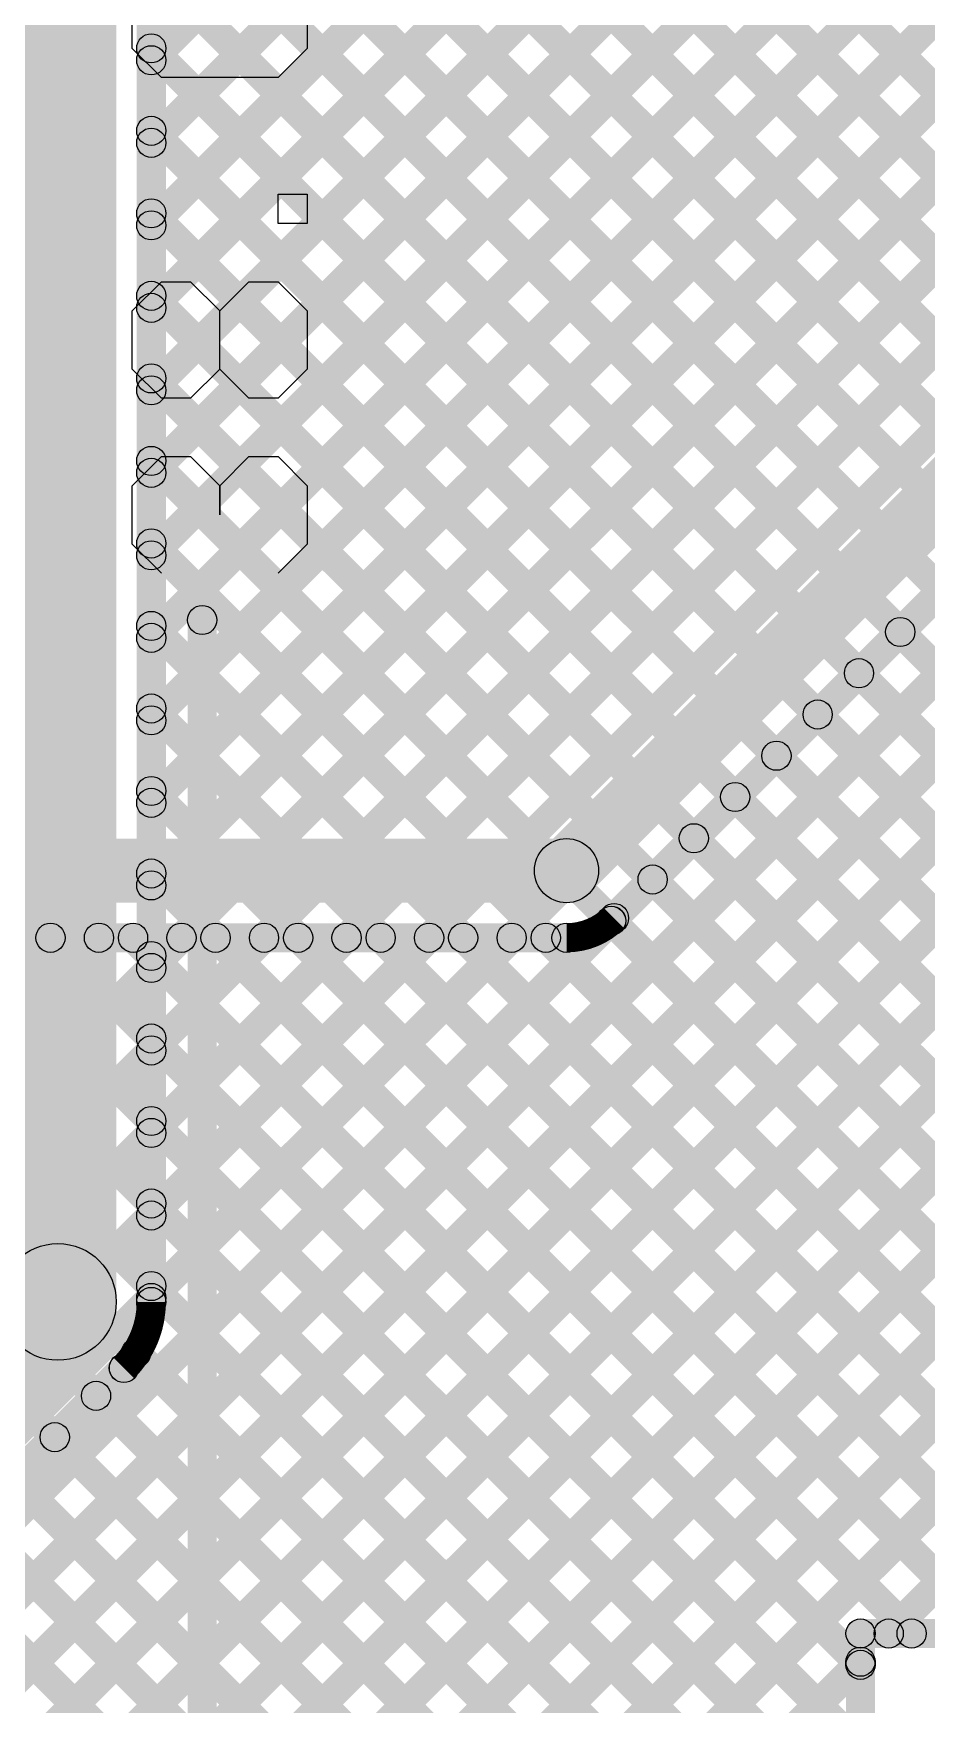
# Model space of a CAD drawing. Header units: millimetres. Extents: x -0.22 to 4.11, y -0.25 to 2.01.
# Drawn here: x 0.835 to 1.141, y 0.186 to 0.759 of the extents above; entities that cross this region are included whole.
import ezdxf

# ---------------------------------------------------------------- set-up
doc = ezdxf.new("R2010")
doc.units = ezdxf.units.MM
doc.header["$MEASUREMENT"] = 0
for name, color, linetype in [('BottomLayer', 5, 'Continuous'), ('Mechanical1', 6, 'Continuous'), ('TopLayer', 1, 'Continuous')]:
    doc.layers.add(name, color=color, linetype=linetype)

msp = doc.modelspace()

# ---------------------------------------------------------------- hatches: boundary and pattern name
at = {"layer": 'BottomLayer'}
for points in [[(1.0256, 0.46377), (1.01005, 0.47933), (1.54544, 1.01472), (1.561, 0.99917)], [(1.03762, 0.45175), (1.03055, 0.45882), (1.56595, 0.99422), (1.57302, 0.98715)], [(1.03762, 0.45175), (1.03055, 0.45882), (1.56595, 0.99422), (1.57302, 0.98715)], [(0.62455, 0.01046), (0.61748, 0.01753), (1.452, 0.85204), (1.45907, 0.84497)], [(0.62455, 0.01046), (0.61748, 0.01753), (1.452, 0.85204), (1.45907, 0.84497)], [(0.65284, 0.01046), (0.64577, 0.01753), (1.452, 0.82376), (1.45907, 0.81669)], [(0.65284, 0.01046), (0.64577, 0.01753), (1.452, 0.82376), (1.45907, 0.81669)], [(0.68112, 0.01046), (0.67405, 0.01753), (1.452, 0.79547), (1.45907, 0.7884)], [(0.68112, 0.01046), (0.67405, 0.01753), (1.452, 0.79547), (1.45907, 0.7884)], [(0.70941, 0.01046), (0.70234, 0.01753), (1.452, 0.76719), (1.45907, 0.76012)], [(0.70941, 0.01046), (0.70234, 0.01753), (1.452, 0.76719), (1.45907, 0.76012)], [(0.73769, 0.01046), (0.73062, 0.01753), (1.452, 0.73891), (1.45907, 0.73183)], [(0.73769, 0.01046), (0.73062, 0.01753), (1.452, 0.73891), (1.45907, 0.73183)], [(0.76598, 0.01046), (0.7589, 0.01753), (1.452, 0.71062), (1.45907, 0.70355)], [(0.76598, 0.01046), (0.7589, 0.01753), (1.452, 0.71062), (1.45907, 0.70355)], [(0.79426, 0.01046), (0.78719, 0.01753), (1.452, 0.68234), (1.45907, 0.67527)], [(0.79426, 0.01046), (0.78719, 0.01753), (1.452, 0.68234), (1.45907, 0.67527)], [(0.82254, 0.01046), (0.81547, 0.01753), (1.452, 0.65405), (1.45907, 0.64698)], [(0.82254, 0.01046), (0.81547, 0.01753), (1.452, 0.65405), (1.45907, 0.64698)], [(0.85083, 0.01046), (0.84376, 0.01753), (1.452, 0.62577), (1.45907, 0.6187)], [(0.85083, 0.01046), (0.84376, 0.01753), (1.452, 0.62577), (1.45907, 0.6187)], [(0.87911, 0.01046), (0.87204, 0.01753), (1.452, 0.59748), (1.45907, 0.59041)], [(0.87911, 0.01046), (0.87204, 0.01753), (1.452, 0.59748), (1.45907, 0.59041)], [(0.9074, 0.01046), (0.90033, 0.01753), (1.452, 0.5692), (1.45907, 0.56213)], [(0.9074, 0.01046), (0.90033, 0.01753), (1.452, 0.5692), (1.45907, 0.56213)], [(1.12863, 0.54983), (1.1357, 0.5569), (1.47901, 0.21359), (1.47193, 0.20652)], [(1.12863, 0.54983), (1.1357, 0.5569), (1.47901, 0.21359), (1.47193, 0.20652)], [(1.11448, 0.53569), (1.12156, 0.54276), (1.45072, 0.21359), (1.44365, 0.20652)], [(1.11448, 0.53569), (1.12156, 0.54276), (1.45072, 0.21359), (1.44365, 0.20652)], [(1.13174, 0.20652), (1.12467, 0.21359), (1.452, 0.54092), (1.45907, 0.53384)], [(1.13174, 0.20652), (1.12467, 0.21359), (1.452, 0.54092), (1.45907, 0.53384)], [(1.10034, 0.52154), (1.10741, 0.52862), (1.42244, 0.21359), (1.41537, 0.20652)], [(1.10034, 0.52154), (1.10741, 0.52862), (1.42244, 0.21359), (1.41537, 0.20652)], [(1.0862, 0.5074), (1.09327, 0.51447), (1.39415, 0.21359), (1.38708, 0.20652)], [(1.0862, 0.5074), (1.09327, 0.51447), (1.39415, 0.21359), (1.38708, 0.20652)], [(1.07206, 0.49326), (1.07913, 0.50033), (1.36587, 0.21359), (1.3588, 0.20652)], [(1.07206, 0.49326), (1.07913, 0.50033), (1.36587, 0.21359), (1.3588, 0.20652)], [(0.68022, 0.46055), (0.68022, 0.48255), (1.01782, 0.48255), (1.01782, 0.46055)], [(1.05792, 0.47912), (1.06499, 0.48619), (1.33758, 0.21359), (1.33051, 0.20652)], [(1.05792, 0.47912), (1.06499, 0.48619), (1.33758, 0.21359), (1.33051, 0.20652)], [(1.04377, 0.46498), (1.05084, 0.47205), (1.3093, 0.21359), (1.30223, 0.20652)], [(1.04377, 0.46498), (1.05084, 0.47205), (1.3093, 0.21359), (1.30223, 0.20652)], [(0.59627, 0.01046), (0.5892, 0.01753), (1.02956, 0.45789), (1.03663, 0.45081)], [(0.59627, 0.01046), (0.5892, 0.01753), (1.02956, 0.45789), (1.03663, 0.45081)], [(0.68638, 0.44355), (0.68638, 0.45355), (1.01782, 0.45355), (1.01782, 0.44355)], [(0.68638, 0.44355), (0.68638, 0.45355), (1.01782, 0.45355), (1.01782, 0.44355)], [(1.02961, 0.45086), (1.03668, 0.45793), (1.28102, 0.21359), (1.27394, 0.20652)], [(1.02961, 0.45086), (1.03668, 0.45793), (1.28102, 0.21359), (1.27394, 0.20652)], [(0.42656, 0.01046), (0.41949, 0.01753), (0.85405, 0.45209), (0.86112, 0.44502)], [(0.42656, 0.01046), (0.41949, 0.01753), (0.85405, 0.45209), (0.86112, 0.44502)], [(0.45485, 0.01046), (0.44778, 0.01753), (0.88234, 0.45209), (0.88941, 0.44502)], [(0.45485, 0.01046), (0.44778, 0.01753), (0.88234, 0.45209), (0.88941, 0.44502)], [(0.48313, 0.01046), (0.47606, 0.01753), (0.91062, 0.45209), (0.91769, 0.44502)], [(0.48313, 0.01046), (0.47606, 0.01753), (0.91062, 0.45209), (0.91769, 0.44502)], [(0.51142, 0.01046), (0.50435, 0.01753), (0.9389, 0.45209), (0.94598, 0.44502)], [(0.51142, 0.01046), (0.50435, 0.01753), (0.9389, 0.45209), (0.94598, 0.44502)], [(0.5397, 0.01046), (0.53263, 0.01753), (0.96719, 0.45209), (0.97426, 0.44502)], [(0.5397, 0.01046), (0.53263, 0.01753), (0.96719, 0.45209), (0.97426, 0.44502)], [(0.56799, 0.01046), (0.56091, 0.01753), (0.99547, 0.45209), (1.00254, 0.44502)], [(0.56799, 0.01046), (0.56091, 0.01753), (0.99547, 0.45209), (1.00254, 0.44502)], [(0.6134, 0.4428), (0.62047, 0.44987), (1.05281, 0.01753), (1.04574, 0.01046)], [(0.6134, 0.4428), (0.62047, 0.44987), (1.05281, 0.01753), (1.04574, 0.01046)], [(0.63978, 0.44471), (0.64685, 0.45178), (1.0811, 0.01753), (1.07403, 0.01046)], [(0.63978, 0.44471), (0.64685, 0.45178), (1.0811, 0.01753), (1.07403, 0.01046)], [(0.66806, 0.44471), (0.67513, 0.45178), (1.10938, 0.01753), (1.10231, 0.01046)], [(0.66806, 0.44471), (0.67513, 0.45178), (1.10938, 0.01753), (1.10231, 0.01046)], [(0.69604, 0.44502), (0.70311, 0.45209), (1.12207, 0.03313), (1.115, 0.02606)], [(0.69604, 0.44502), (0.70311, 0.45209), (1.12207, 0.03313), (1.115, 0.02606)], [(0.72432, 0.44502), (0.73139, 0.45209), (1.12207, 0.06141), (1.115, 0.05434)], [(0.72432, 0.44502), (0.73139, 0.45209), (1.12207, 0.06141), (1.115, 0.05434)], [(0.7526, 0.44502), (0.75968, 0.45209), (1.12207, 0.0897), (1.115, 0.08262)], [(0.7526, 0.44502), (0.75968, 0.45209), (1.12207, 0.0897), (1.115, 0.08262)], [(0.78089, 0.44502), (0.78796, 0.45209), (1.12207, 0.11798), (1.115, 0.11091)], [(0.78089, 0.44502), (0.78796, 0.45209), (1.12207, 0.11798), (1.115, 0.11091)], [(0.80917, 0.44502), (0.81624, 0.45209), (1.12207, 0.14626), (1.115, 0.13919)], [(0.80917, 0.44502), (0.81624, 0.45209), (1.12207, 0.14626), (1.115, 0.13919)], [(0.83746, 0.44502), (0.84453, 0.45209), (1.12207, 0.17455), (1.115, 0.16748)], [(0.83746, 0.44502), (0.84453, 0.45209), (1.12207, 0.17455), (1.115, 0.16748)], [(0.86574, 0.44502), (0.87281, 0.45209), (1.12207, 0.20283), (1.115, 0.19576)], [(0.86574, 0.44502), (0.87281, 0.45209), (1.12207, 0.20283), (1.115, 0.19576)], [(0.89403, 0.44502), (0.9011, 0.45209), (1.13959, 0.21359), (1.13252, 0.20652)], [(0.89403, 0.44502), (0.9011, 0.45209), (1.13959, 0.21359), (1.13252, 0.20652)], [(0.92231, 0.44502), (0.92938, 0.45209), (1.16788, 0.21359), (1.16081, 0.20652)], [(0.92231, 0.44502), (0.92938, 0.45209), (1.16788, 0.21359), (1.16081, 0.20652)], [(0.95059, 0.44502), (0.95767, 0.45209), (1.19616, 0.21359), (1.18909, 0.20652)], [(0.95059, 0.44502), (0.95767, 0.45209), (1.19616, 0.21359), (1.18909, 0.20652)], [(0.97888, 0.44502), (0.98595, 0.45209), (1.22445, 0.21359), (1.21738, 0.20652)], [(0.97888, 0.44502), (0.98595, 0.45209), (1.22445, 0.21359), (1.21738, 0.20652)], [(1.00716, 0.44502), (1.01423, 0.45209), (1.25273, 0.21359), (1.24566, 0.20652)], [(1.00716, 0.44502), (1.01423, 0.45209), (1.25273, 0.21359), (1.24566, 0.20652)], [(0.6134, 0.41451), (0.62047, 0.42158), (1.02453, 0.01753), (1.01746, 0.01046)], [(0.6134, 0.41451), (0.62047, 0.42158), (1.02453, 0.01753), (1.01746, 0.01046)], [(1.11853, 0.20506), (1.11853, 0.21506), (2.69453, 0.21506), (2.69453, 0.20506)], [(1.11853, 0.20506), (1.11853, 0.21506), (2.69453, 0.21506), (2.69453, 0.20506)], [(1.12353, 0.01399), (1.11353, 0.01399), (1.11353, 0.21006), (1.12353, 0.21006)], [(1.12353, 0.01399), (1.11353, 0.01399), (1.11353, 0.21006), (1.12353, 0.21006)], [(0.93568, 0.01046), (0.92861, 0.01753), (1.115, 0.20392), (1.12207, 0.19684)], [(0.93568, 0.01046), (0.92861, 0.01753), (1.115, 0.20392), (1.12207, 0.19684)]]:
    msp.add_hatch(color=5, dxfattribs=at).paths.add_polyline_path(points)
h = msp.add_hatch(color=5, dxfattribs=at)
edge = h.paths.add_edge_path()
edge.add_arc((1.13216, 0.55336), 0.005, 0, 360)
h = msp.add_hatch(color=5, dxfattribs=at)
edge = h.paths.add_edge_path()
edge.add_arc((1.13216, 0.55336), 0.005, 0, 360)
h = msp.add_hatch(color=5, dxfattribs=at)
edge = h.paths.add_edge_path()
edge.add_arc((1.11802, 0.53922), 0.005, 0, 360)
h = msp.add_hatch(color=5, dxfattribs=at)
edge = h.paths.add_edge_path()
edge.add_arc((1.11802, 0.53922), 0.005, 0, 360)
h = msp.add_hatch(color=5, dxfattribs=at)
edge = h.paths.add_edge_path()
edge.add_arc((1.10388, 0.52508), 0.005, 0, 360)
h = msp.add_hatch(color=5, dxfattribs=at)
edge = h.paths.add_edge_path()
edge.add_arc((1.10388, 0.52508), 0.005, 0, 360)
h = msp.add_hatch(color=5, dxfattribs=at)
edge = h.paths.add_edge_path()
edge.add_arc((1.08974, 0.51094), 0.005, 0, 360)
h = msp.add_hatch(color=5, dxfattribs=at)
edge = h.paths.add_edge_path()
edge.add_arc((1.08974, 0.51094), 0.005, 0, 360)
h = msp.add_hatch(color=5, dxfattribs=at)
edge = h.paths.add_edge_path()
edge.add_arc((1.07559, 0.4968), 0.005, 0, 360)
h = msp.add_hatch(color=5, dxfattribs=at)
edge = h.paths.add_edge_path()
edge.add_arc((1.07559, 0.4968), 0.005, 0, 360)
h = msp.add_hatch(color=5, dxfattribs=at)
edge = h.paths.add_edge_path()
edge.add_arc((1.06145, 0.48265), 0.005, 0, 360)
h = msp.add_hatch(color=5, dxfattribs=at)
edge = h.paths.add_edge_path()
edge.add_arc((1.06145, 0.48265), 0.005, 0, 360)
h = msp.add_hatch(color=5, dxfattribs=at)
edge = h.paths.add_edge_path()
edge.add_arc((1.01782, 0.47155), 0.011, 0, 360)
h = msp.add_hatch(color=5, dxfattribs=at)
edge = h.paths.add_edge_path()
edge.add_arc((1.01782, 0.47155), 0.011, 0, 360)
h = msp.add_hatch(color=5, dxfattribs=at)
edge = h.paths.add_edge_path()
edge.add_arc((1.04731, 0.46851), 0.005, 0, 360)
h = msp.add_hatch(color=5, dxfattribs=at)
edge = h.paths.add_edge_path()
edge.add_arc((1.04731, 0.46851), 0.005, 0, 360)
h = msp.add_hatch(color=5, dxfattribs=at)
edge = h.paths.add_edge_path()
edge.add_arc((1.03309, 0.45435), 0.005, 0, 360)
h = msp.add_hatch(color=5, dxfattribs=at)
edge = h.paths.add_edge_path()
edge.add_arc((1.03309, 0.45435), 0.005, 0, 360)
h = msp.add_hatch(color=5, dxfattribs=at)
edge = h.paths.add_edge_path()
edge.add_arc((1.03314, 0.45439), 0.005, 0, 360)
h = msp.add_hatch(color=5, dxfattribs=at)
edge = h.paths.add_edge_path()
edge.add_arc((1.03314, 0.45439), 0.005, 0, 360)
h = msp.add_hatch(color=5, dxfattribs=at)
edge = h.paths.add_edge_path()
edge.add_arc((1.03409, 0.45529), 0.005, 0, 360)
h = msp.add_hatch(color=5, dxfattribs=at)
edge = h.paths.add_edge_path()
edge.add_arc((1.03409, 0.45529), 0.005, 0, 360)
h = msp.add_hatch(color=5, dxfattribs=at)
edge = h.paths.add_edge_path()
edge.add_arc((1.03409, 0.45529), 0.005, 0, 360)
h = msp.add_hatch(color=5, dxfattribs=at)
edge = h.paths.add_edge_path()
edge.add_arc((1.03409, 0.45529), 0.005, 0, 360)
h = msp.add_hatch(color=5, dxfattribs=at)
edge = h.paths.add_edge_path()
edge.add_arc((1.03409, 0.45529), 0.005, 0, 360)
h = msp.add_hatch(color=5, dxfattribs=at)
edge = h.paths.add_edge_path()
edge.add_arc((1.03409, 0.45529), 0.005, 0, 360)
h = msp.add_hatch(color=5, dxfattribs=at)
edge = h.paths.add_edge_path()
edge.add_arc((0.84099, 0.44855), 0.005, 0, 360)
h = msp.add_hatch(color=5, dxfattribs=at)
edge = h.paths.add_edge_path()
edge.add_arc((0.84099, 0.44855), 0.005, 0, 360)
h = msp.add_hatch(color=5, dxfattribs=at)
edge = h.paths.add_edge_path()
edge.add_arc((0.85759, 0.44855), 0.005, 0, 360)
h = msp.add_hatch(color=5, dxfattribs=at)
edge = h.paths.add_edge_path()
edge.add_arc((0.85759, 0.44855), 0.005, 0, 360)
h = msp.add_hatch(color=5, dxfattribs=at)
edge = h.paths.add_edge_path()
edge.add_arc((0.86928, 0.44855), 0.005, 0, 360)
h = msp.add_hatch(color=5, dxfattribs=at)
edge = h.paths.add_edge_path()
edge.add_arc((0.86928, 0.44855), 0.005, 0, 360)
h = msp.add_hatch(color=5, dxfattribs=at)
edge = h.paths.add_edge_path()
edge.add_arc((0.88587, 0.44855), 0.005, 0, 360)
h = msp.add_hatch(color=5, dxfattribs=at)
edge = h.paths.add_edge_path()
edge.add_arc((0.88587, 0.44855), 0.005, 0, 360)
h = msp.add_hatch(color=5, dxfattribs=at)
edge = h.paths.add_edge_path()
edge.add_arc((0.89756, 0.44855), 0.005, 0, 360)
h = msp.add_hatch(color=5, dxfattribs=at)
edge = h.paths.add_edge_path()
edge.add_arc((0.89756, 0.44855), 0.005, 0, 360)
h = msp.add_hatch(color=5, dxfattribs=at)
edge = h.paths.add_edge_path()
edge.add_arc((0.91416, 0.44855), 0.005, 0, 360)
h = msp.add_hatch(color=5, dxfattribs=at)
edge = h.paths.add_edge_path()
edge.add_arc((0.91416, 0.44855), 0.005, 0, 360)
h = msp.add_hatch(color=5, dxfattribs=at)
edge = h.paths.add_edge_path()
edge.add_arc((0.92585, 0.44855), 0.005, 0, 360)
h = msp.add_hatch(color=5, dxfattribs=at)
edge = h.paths.add_edge_path()
edge.add_arc((0.92585, 0.44855), 0.005, 0, 360)
h = msp.add_hatch(color=5, dxfattribs=at)
edge = h.paths.add_edge_path()
edge.add_arc((0.94244, 0.44855), 0.005, 0, 360)
h = msp.add_hatch(color=5, dxfattribs=at)
edge = h.paths.add_edge_path()
edge.add_arc((0.94244, 0.44855), 0.005, 0, 360)
h = msp.add_hatch(color=5, dxfattribs=at)
edge = h.paths.add_edge_path()
edge.add_arc((0.95413, 0.44855), 0.005, 0, 360)
h = msp.add_hatch(color=5, dxfattribs=at)
edge = h.paths.add_edge_path()
edge.add_arc((0.95413, 0.44855), 0.005, 0, 360)
h = msp.add_hatch(color=5, dxfattribs=at)
edge = h.paths.add_edge_path()
edge.add_arc((0.97072, 0.44855), 0.005, 0, 360)
h = msp.add_hatch(color=5, dxfattribs=at)
edge = h.paths.add_edge_path()
edge.add_arc((0.97072, 0.44855), 0.005, 0, 360)
h = msp.add_hatch(color=5, dxfattribs=at)
edge = h.paths.add_edge_path()
edge.add_arc((0.98241, 0.44855), 0.005, 0, 360)
h = msp.add_hatch(color=5, dxfattribs=at)
edge = h.paths.add_edge_path()
edge.add_arc((0.98241, 0.44855), 0.005, 0, 360)
h = msp.add_hatch(color=5, dxfattribs=at)
edge = h.paths.add_edge_path()
edge.add_arc((0.99901, 0.44855), 0.005, 0, 360)
h = msp.add_hatch(color=5, dxfattribs=at)
edge = h.paths.add_edge_path()
edge.add_arc((0.99901, 0.44855), 0.005, 0, 360)
h = msp.add_hatch(color=5, dxfattribs=at)
edge = h.paths.add_edge_path()
edge.add_arc((1.0107, 0.44855), 0.005, 0, 360)
h = msp.add_hatch(color=5, dxfattribs=at)
edge = h.paths.add_edge_path()
edge.add_arc((1.0107, 0.44855), 0.005, 0, 360)
h = msp.add_hatch(color=5, dxfattribs=at)
edge = h.paths.add_edge_path()
edge.add_arc((1.01782, 0.44855), 0.005, 0, 360)
h = msp.add_hatch(color=5, dxfattribs=at)
edge = h.paths.add_edge_path()
edge.add_arc((1.01782, 0.44855), 0.005, 0, 360)
h = msp.add_hatch(color=5, dxfattribs=at)
edge = h.paths.add_edge_path()
edge.add_arc((1.01782, 0.44855), 0.005, 0, 360)
h = msp.add_hatch(color=5, dxfattribs=at)
edge = h.paths.add_edge_path()
edge.add_arc((1.01782, 0.44855), 0.005, 0, 360)
h = msp.add_hatch(color=5, dxfattribs=at)
edge = h.paths.add_edge_path()
edge.add_arc((1.01782, 0.44855), 0.005, 0, 360)
h = msp.add_hatch(color=5, dxfattribs=at)
edge = h.paths.add_edge_path()
edge.add_arc((1.01782, 0.44855), 0.005, 0, 360)
h = msp.add_hatch(color=5, dxfattribs=at)
edge = h.paths.add_edge_path()
edge.add_arc((1.11853, 0.21006), 0.005, 0, 360)
h = msp.add_hatch(color=5, dxfattribs=at)
edge = h.paths.add_edge_path()
edge.add_arc((1.11853, 0.21006), 0.005, 0, 360)
h = msp.add_hatch(color=5, dxfattribs=at)
edge = h.paths.add_edge_path()
edge.add_arc((1.11853, 0.21006), 0.005, 0, 360)
h = msp.add_hatch(color=5, dxfattribs=at)
edge = h.paths.add_edge_path()
edge.add_arc((1.11853, 0.21006), 0.005, 0, 360)
h = msp.add_hatch(color=5, dxfattribs=at)
edge = h.paths.add_edge_path()
edge.add_arc((1.12821, 0.21006), 0.005, 0, 360)
h = msp.add_hatch(color=5, dxfattribs=at)
edge = h.paths.add_edge_path()
edge.add_arc((1.12821, 0.21006), 0.005, 0, 360)
h = msp.add_hatch(color=5, dxfattribs=at)
edge = h.paths.add_edge_path()
edge.add_arc((1.13606, 0.21006), 0.005, 0, 360)
h = msp.add_hatch(color=5, dxfattribs=at)
edge = h.paths.add_edge_path()
edge.add_arc((1.13606, 0.21006), 0.005, 0, 360)
h = msp.add_hatch(color=5, dxfattribs=at)
edge = h.paths.add_edge_path()
edge.add_arc((1.11853, 0.20038), 0.005, 0, 360)
h = msp.add_hatch(color=5, dxfattribs=at)
edge = h.paths.add_edge_path()
edge.add_arc((1.11853, 0.20038), 0.005, 0, 360)
h = msp.add_hatch(color=5, dxfattribs=at)
edge = h.paths.add_edge_path()
edge.add_arc((1.11853, 0.1993), 0.005, 0, 360)
h = msp.add_hatch(color=5, dxfattribs=at)
edge = h.paths.add_edge_path()
edge.add_arc((1.11853, 0.1993), 0.005, 0, 360)
at = {"layer": 'Mechanical1'}
h = msp.add_hatch(color=6, dxfattribs=at)
edge = h.paths.add_edge_path()
edge.add_arc((0.89298, 0.55747), 0.005, 0, 360)
msp.add_hatch(color=6, dxfattribs=at).paths.add_polyline_path([(0.89798, 0.11143), (0.88798, 0.11143), (0.88798, 0.55747), (0.89798, 0.55747)])
at = {"layer": 'TopLayer'}
for points in [[(0.87907, 0.74581), (0.872, 0.75288), (1.6139, 1.49478), (1.62097, 1.48771)], [(0.87907, 0.74581), (0.872, 0.75288), (1.6139, 1.49478), (1.62097, 1.48771)], [(0.87907, 0.71752), (0.872, 0.72459), (1.6139, 1.4665), (1.62097, 1.45943)], [(0.87907, 0.71752), (0.872, 0.72459), (1.6139, 1.4665), (1.62097, 1.45943)], [(0.87907, 0.68924), (0.872, 0.69631), (1.417, 1.24131), (1.42407, 1.23424)], [(0.87907, 0.68924), (0.872, 0.69631), (1.417, 1.24131), (1.42407, 1.23424)], [(0.86353, 0.32371), (0.82353, 0.32371), (0.82353, 1.22506), (0.86353, 1.22506)], [(0.88053, 0.32371), (0.87053, 0.32371), (0.87053, 1.22506), (0.88053, 1.22506)], [(0.88053, 0.32371), (0.87053, 0.32371), (0.87053, 1.22506), (0.88053, 1.22506)], [(0.87907, 0.66095), (0.872, 0.66802), (1.417, 1.21302), (1.42407, 1.20595)], [(0.87907, 0.66095), (0.872, 0.66802), (1.417, 1.21302), (1.42407, 1.20595)], [(0.87907, 0.63267), (0.872, 0.63974), (1.417, 1.18474), (1.42407, 1.17767)], [(0.87907, 0.63267), (0.872, 0.63974), (1.417, 1.18474), (1.42407, 1.17767)], [(0.87907, 0.60438), (0.872, 0.61145), (1.417, 1.15645), (1.42407, 1.14938)], [(0.87907, 0.60438), (0.872, 0.61145), (1.417, 1.15645), (1.42407, 1.14938)], [(0.87907, 0.5761), (0.872, 0.58317), (1.417, 1.12817), (1.42407, 1.1211)], [(0.87907, 0.5761), (0.872, 0.58317), (1.417, 1.12817), (1.42407, 1.1211)], [(0.87907, 0.54782), (0.872, 0.55489), (1.417, 1.09989), (1.42407, 1.09282)], [(0.87907, 0.54782), (0.872, 0.55489), (1.417, 1.09989), (1.42407, 1.09282)], [(0.87907, 0.51953), (0.872, 0.5266), (1.417, 1.0716), (1.42407, 1.06453)], [(0.87907, 0.51953), (0.872, 0.5266), (1.417, 1.0716), (1.42407, 1.06453)], [(0.87907, 0.49125), (0.872, 0.49832), (1.417, 1.04332), (1.42407, 1.03625)], [(0.87907, 0.49125), (0.872, 0.49832), (1.417, 1.04332), (1.42407, 1.03625)], [(0.87907, 0.46296), (0.872, 0.47003), (1.417, 1.01503), (1.42407, 1.00796)], [(0.87907, 0.46296), (0.872, 0.47003), (1.417, 1.01503), (1.42407, 1.00796)], [(0.872, 1.00445), (0.87907, 1.01152), (1.677, 0.21359), (1.66992, 0.20652)], [(0.872, 1.00445), (0.87907, 1.01152), (1.677, 0.21359), (1.66992, 0.20652)], [(0.87907, 0.43468), (0.872, 0.44175), (1.417, 0.98675), (1.42407, 0.97968)], [(0.87907, 0.43468), (0.872, 0.44175), (1.417, 0.98675), (1.42407, 0.97968)], [(0.872, 0.97616), (0.87907, 0.98323), (1.64871, 0.21359), (1.64164, 0.20652)], [(0.872, 0.97616), (0.87907, 0.98323), (1.64871, 0.21359), (1.64164, 0.20652)], [(0.87907, 0.40639), (0.872, 0.41346), (1.417, 0.95846), (1.42407, 0.95139)], [(0.87907, 0.40639), (0.872, 0.41346), (1.417, 0.95846), (1.42407, 0.95139)], [(0.872, 0.94788), (0.87907, 0.95495), (1.62043, 0.21359), (1.61336, 0.20652)], [(0.872, 0.94788), (0.87907, 0.95495), (1.62043, 0.21359), (1.61336, 0.20652)], [(0.87907, 0.37811), (0.872, 0.38518), (1.417, 0.93018), (1.42407, 0.92311)], [(0.87907, 0.37811), (0.872, 0.38518), (1.417, 0.93018), (1.42407, 0.92311)], [(0.872, 0.9196), (0.87907, 0.92667), (1.59214, 0.21359), (1.58507, 0.20652)], [(0.872, 0.9196), (0.87907, 0.92667), (1.59214, 0.21359), (1.58507, 0.20652)], [(0.87907, 0.34983), (0.872, 0.3569), (1.417, 0.9019), (1.42407, 0.89483)], [(0.87907, 0.34983), (0.872, 0.3569), (1.417, 0.9019), (1.42407, 0.89483)], [(0.872, 0.89131), (0.87907, 0.89838), (1.56386, 0.21359), (1.55679, 0.20652)], [(0.872, 0.89131), (0.87907, 0.89838), (1.56386, 0.21359), (1.55679, 0.20652)], [(0.87907, 0.32154), (0.872, 0.32861), (1.417, 0.87361), (1.42407, 0.86654)], [(0.87907, 0.32154), (0.872, 0.32861), (1.417, 0.87361), (1.42407, 0.86654)], [(0.872, 0.86303), (0.87907, 0.8701), (1.53557, 0.21359), (1.5285, 0.20652)], [(0.872, 0.86303), (0.87907, 0.8701), (1.53557, 0.21359), (1.5285, 0.20652)], [(0.59627, 0.01046), (0.5892, 0.01753), (1.417, 0.84533), (1.42407, 0.83826)], [(0.59627, 0.01046), (0.5892, 0.01753), (1.417, 0.84533), (1.42407, 0.83826)], [(0.872, 0.83474), (0.87907, 0.84181), (1.50729, 0.21359), (1.50022, 0.20652)], [(0.872, 0.83474), (0.87907, 0.84181), (1.50729, 0.21359), (1.50022, 0.20652)], [(0.62455, 0.01046), (0.61748, 0.01753), (1.417, 0.81704), (1.42407, 0.80997)], [(0.62455, 0.01046), (0.61748, 0.01753), (1.417, 0.81704), (1.42407, 0.80997)], [(0.872, 0.80646), (0.87907, 0.81353), (1.47901, 0.21359), (1.47193, 0.20652)], [(0.872, 0.80646), (0.87907, 0.81353), (1.47901, 0.21359), (1.47193, 0.20652)], [(0.65284, 0.01046), (0.64577, 0.01753), (1.417, 0.78876), (1.42407, 0.78169)], [(0.65284, 0.01046), (0.64577, 0.01753), (1.417, 0.78876), (1.42407, 0.78169)], [(0.872, 0.77817), (0.87907, 0.78524), (1.45072, 0.21359), (1.44365, 0.20652)], [(0.872, 0.77817), (0.87907, 0.78524), (1.45072, 0.21359), (1.44365, 0.20652)], [(0.68112, 0.01046), (0.67405, 0.01753), (1.417, 0.76047), (1.42407, 0.7534)], [(0.68112, 0.01046), (0.67405, 0.01753), (1.417, 0.76047), (1.42407, 0.7534)], [(0.872, 0.74989), (0.87907, 0.75696), (1.42244, 0.21359), (1.41537, 0.20652)], [(0.872, 0.74989), (0.87907, 0.75696), (1.42244, 0.21359), (1.41537, 0.20652)], [(0.70941, 0.01046), (0.70234, 0.01753), (1.417, 0.73219), (1.42407, 0.72512)], [(0.70941, 0.01046), (0.70234, 0.01753), (1.417, 0.73219), (1.42407, 0.72512)], [(0.872, 0.72161), (0.87907, 0.72868), (1.39415, 0.21359), (1.38708, 0.20652)], [(0.872, 0.72161), (0.87907, 0.72868), (1.39415, 0.21359), (1.38708, 0.20652)], [(0.73769, 0.01046), (0.73062, 0.01753), (1.417, 0.70391), (1.42407, 0.69683)], [(0.73769, 0.01046), (0.73062, 0.01753), (1.417, 0.70391), (1.42407, 0.69683)], [(0.872, 0.69332), (0.87907, 0.70039), (1.36587, 0.21359), (1.3588, 0.20652)], [(0.872, 0.69332), (0.87907, 0.70039), (1.36587, 0.21359), (1.3588, 0.20652)], [(0.76598, 0.01046), (0.7589, 0.01753), (1.417, 0.67562), (1.42407, 0.66855)], [(0.76598, 0.01046), (0.7589, 0.01753), (1.417, 0.67562), (1.42407, 0.66855)], [(0.872, 0.66504), (0.87907, 0.67211), (1.33758, 0.21359), (1.33051, 0.20652)], [(0.872, 0.66504), (0.87907, 0.67211), (1.33758, 0.21359), (1.33051, 0.20652)], [(0.79426, 0.01046), (0.78719, 0.01753), (1.417, 0.64734), (1.42407, 0.64027)], [(0.79426, 0.01046), (0.78719, 0.01753), (1.417, 0.64734), (1.42407, 0.64027)], [(0.872, 0.63675), (0.87907, 0.64382), (1.3093, 0.21359), (1.30223, 0.20652)], [(0.872, 0.63675), (0.87907, 0.64382), (1.3093, 0.21359), (1.30223, 0.20652)], [(0.82254, 0.01046), (0.81547, 0.01753), (1.41724, 0.6193), (1.42431, 0.61223)], [(0.82254, 0.01046), (0.81547, 0.01753), (1.41724, 0.6193), (1.42431, 0.61223)], [(0.872, 0.60847), (0.87907, 0.61554), (1.28102, 0.21359), (1.27394, 0.20652)], [(0.872, 0.60847), (0.87907, 0.61554), (1.28102, 0.21359), (1.27394, 0.20652)], [(0.85083, 0.01046), (0.84376, 0.01753), (1.42661, 0.60038), (1.43368, 0.59331)], [(0.85083, 0.01046), (0.84376, 0.01753), (1.42661, 0.60038), (1.43368, 0.59331)], [(0.872, 0.58018), (0.87907, 0.58725), (1.25273, 0.21359), (1.24566, 0.20652)], [(0.872, 0.58018), (0.87907, 0.58725), (1.25273, 0.21359), (1.24566, 0.20652)], [(0.87911, 0.01046), (0.87204, 0.01753), (1.44075, 0.58624), (1.44782, 0.57917)], [(0.87911, 0.01046), (0.87204, 0.01753), (1.44075, 0.58624), (1.44782, 0.57917)], [(0.9074, 0.01046), (0.90033, 0.01753), (1.45547, 0.57267), (1.46254, 0.5656)], [(0.9074, 0.01046), (0.90033, 0.01753), (1.45547, 0.57267), (1.46254, 0.5656)], [(1.13174, 0.20652), (1.12467, 0.21359), (1.47889, 0.56781), (1.48596, 0.56074)], [(1.13174, 0.20652), (1.12467, 0.21359), (1.47889, 0.56781), (1.48596, 0.56074)], [(0.872, 0.5519), (0.87907, 0.55897), (1.22445, 0.21359), (1.21738, 0.20652)], [(0.872, 0.5519), (0.87907, 0.55897), (1.22445, 0.21359), (1.21738, 0.20652)], [(0.872, 0.52361), (0.87907, 0.53069), (1.19616, 0.21359), (1.18909, 0.20652)], [(0.872, 0.52361), (0.87907, 0.53069), (1.19616, 0.21359), (1.18909, 0.20652)], [(0.872, 0.49533), (0.87907, 0.5024), (1.16788, 0.21359), (1.16081, 0.20652)], [(0.872, 0.49533), (0.87907, 0.5024), (1.16788, 0.21359), (1.16081, 0.20652)], [(0.872, 0.46705), (0.87907, 0.47412), (1.13959, 0.21359), (1.13252, 0.20652)], [(0.872, 0.46705), (0.87907, 0.47412), (1.13959, 0.21359), (1.13252, 0.20652)], [(0.872, 0.43876), (0.87907, 0.44583), (1.12207, 0.20283), (1.115, 0.19576)], [(0.872, 0.43876), (0.87907, 0.44583), (1.12207, 0.20283), (1.115, 0.19576)], [(0.872, 0.41048), (0.87907, 0.41755), (1.12207, 0.17455), (1.115, 0.16748)], [(0.872, 0.41048), (0.87907, 0.41755), (1.12207, 0.17455), (1.115, 0.16748)], [(0.872, 0.38219), (0.87907, 0.38926), (1.12207, 0.14626), (1.115, 0.13919)], [(0.872, 0.38219), (0.87907, 0.38926), (1.12207, 0.14626), (1.115, 0.13919)], [(0.872, 0.35391), (0.87907, 0.36098), (1.12207, 0.11798), (1.115, 0.11091)], [(0.872, 0.35391), (0.87907, 0.36098), (1.12207, 0.11798), (1.115, 0.11091)], [(0.80867, 0.26056), (0.78038, 0.28884), (0.82939, 0.33785), (0.85767, 0.30957)], [(0.872, 0.32562), (0.87907, 0.3327), (1.12207, 0.0897), (1.115, 0.08262)], [(0.872, 0.32562), (0.87907, 0.3327), (1.12207, 0.0897), (1.115, 0.08262)], [(0.86674, 0.3026), (0.87381, 0.30967), (1.12207, 0.06141), (1.115, 0.05434)], [(0.86674, 0.3026), (0.87381, 0.30967), (1.12207, 0.06141), (1.115, 0.05434)], [(0.82072, 0.24857), (0.81364, 0.25564), (0.8626, 0.30459), (0.86967, 0.29752)], [(0.82072, 0.24857), (0.81364, 0.25564), (0.8626, 0.30459), (0.86967, 0.29752)], [(0.85307, 0.28799), (0.86014, 0.29506), (1.12207, 0.03313), (1.115, 0.02606)], [(0.85307, 0.28799), (0.86014, 0.29506), (1.12207, 0.03313), (1.115, 0.02606)], [(0.83892, 0.27385), (0.84599, 0.28092), (1.10938, 0.01753), (1.10231, 0.01046)], [(0.83892, 0.27385), (0.84599, 0.28092), (1.10938, 0.01753), (1.10231, 0.01046)], [(0.82478, 0.2597), (0.83185, 0.26677), (1.0811, 0.01753), (1.07403, 0.01046)], [(0.82478, 0.2597), (0.83185, 0.26677), (1.0811, 0.01753), (1.07403, 0.01046)], [(0.81044, 0.24576), (0.81751, 0.25283), (1.05281, 0.01753), (1.04574, 0.01046)], [(0.81044, 0.24576), (0.81751, 0.25283), (1.05281, 0.01753), (1.04574, 0.01046)], [(0.78875, 0.23917), (0.79582, 0.24624), (1.02453, 0.01753), (1.01746, 0.01046)], [(0.78875, 0.23917), (0.79582, 0.24624), (1.02453, 0.01753), (1.01746, 0.01046)], [(1.11853, 0.20506), (1.11853, 0.21506), (2.69453, 0.21506), (2.69453, 0.20506)], [(1.11853, 0.20506), (1.11853, 0.21506), (2.69453, 0.21506), (2.69453, 0.20506)], [(1.12353, 0.01399), (1.11353, 0.01399), (1.11353, 0.21006), (1.12353, 0.21006)], [(1.12353, 0.01399), (1.11353, 0.01399), (1.11353, 0.21006), (1.12353, 0.21006)], [(0.93568, 0.01046), (0.92861, 0.01753), (1.115, 0.20392), (1.12207, 0.19684)], [(0.93568, 0.01046), (0.92861, 0.01753), (1.115, 0.20392), (1.12207, 0.19684)]]:
    msp.add_hatch(color=1, dxfattribs=at).paths.add_polyline_path(points)
h = msp.add_hatch(color=1, dxfattribs=at)
edge = h.paths.add_edge_path()
edge.add_arc((0.87553, 0.75342), 0.005, 0, 360)
h = msp.add_hatch(color=1, dxfattribs=at)
edge = h.paths.add_edge_path()
edge.add_arc((0.87553, 0.75342), 0.005, 0, 360)
h = msp.add_hatch(color=1, dxfattribs=at)
edge = h.paths.add_edge_path()
edge.add_arc((0.87553, 0.74934), 0.005, 0, 360)
h = msp.add_hatch(color=1, dxfattribs=at)
edge = h.paths.add_edge_path()
edge.add_arc((0.87553, 0.74934), 0.005, 0, 360)
h = msp.add_hatch(color=1, dxfattribs=at)
edge = h.paths.add_edge_path()
edge.add_arc((0.87553, 0.72514), 0.005, 0, 360)
h = msp.add_hatch(color=1, dxfattribs=at)
edge = h.paths.add_edge_path()
edge.add_arc((0.87553, 0.72514), 0.005, 0, 360)
h = msp.add_hatch(color=1, dxfattribs=at)
edge = h.paths.add_edge_path()
edge.add_arc((0.87553, 0.72106), 0.005, 0, 360)
h = msp.add_hatch(color=1, dxfattribs=at)
edge = h.paths.add_edge_path()
edge.add_arc((0.87553, 0.72106), 0.005, 0, 360)
h = msp.add_hatch(color=1, dxfattribs=at)
edge = h.paths.add_edge_path()
edge.add_arc((0.87553, 0.69686), 0.005, 0, 360)
h = msp.add_hatch(color=1, dxfattribs=at)
edge = h.paths.add_edge_path()
edge.add_arc((0.87553, 0.69686), 0.005, 0, 360)
h = msp.add_hatch(color=1, dxfattribs=at)
edge = h.paths.add_edge_path()
edge.add_arc((0.87553, 0.69277), 0.005, 0, 360)
h = msp.add_hatch(color=1, dxfattribs=at)
edge = h.paths.add_edge_path()
edge.add_arc((0.87553, 0.69277), 0.005, 0, 360)
h = msp.add_hatch(color=1, dxfattribs=at)
edge = h.paths.add_edge_path()
edge.add_arc((0.87553, 0.66857), 0.005, 0, 360)
h = msp.add_hatch(color=1, dxfattribs=at)
edge = h.paths.add_edge_path()
edge.add_arc((0.87553, 0.66857), 0.005, 0, 360)
h = msp.add_hatch(color=1, dxfattribs=at)
edge = h.paths.add_edge_path()
edge.add_arc((0.87553, 0.66449), 0.005, 0, 360)
h = msp.add_hatch(color=1, dxfattribs=at)
edge = h.paths.add_edge_path()
edge.add_arc((0.87553, 0.66449), 0.005, 0, 360)
h = msp.add_hatch(color=1, dxfattribs=at)
edge = h.paths.add_edge_path()
edge.add_arc((0.87553, 0.64029), 0.005, 0, 360)
h = msp.add_hatch(color=1, dxfattribs=at)
edge = h.paths.add_edge_path()
edge.add_arc((0.87553, 0.64029), 0.005, 0, 360)
h = msp.add_hatch(color=1, dxfattribs=at)
edge = h.paths.add_edge_path()
edge.add_arc((0.87553, 0.6362), 0.005, 0, 360)
h = msp.add_hatch(color=1, dxfattribs=at)
edge = h.paths.add_edge_path()
edge.add_arc((0.87553, 0.6362), 0.005, 0, 360)
h = msp.add_hatch(color=1, dxfattribs=at)
edge = h.paths.add_edge_path()
edge.add_arc((0.87553, 0.612), 0.005, 0, 360)
h = msp.add_hatch(color=1, dxfattribs=at)
edge = h.paths.add_edge_path()
edge.add_arc((0.87553, 0.612), 0.005, 0, 360)
h = msp.add_hatch(color=1, dxfattribs=at)
edge = h.paths.add_edge_path()
edge.add_arc((0.87553, 0.60792), 0.005, 0, 360)
h = msp.add_hatch(color=1, dxfattribs=at)
edge = h.paths.add_edge_path()
edge.add_arc((0.87553, 0.60792), 0.005, 0, 360)
h = msp.add_hatch(color=1, dxfattribs=at)
edge = h.paths.add_edge_path()
edge.add_arc((0.87553, 0.58372), 0.005, 0, 360)
h = msp.add_hatch(color=1, dxfattribs=at)
edge = h.paths.add_edge_path()
edge.add_arc((0.87553, 0.58372), 0.005, 0, 360)
h = msp.add_hatch(color=1, dxfattribs=at)
edge = h.paths.add_edge_path()
edge.add_arc((0.87553, 0.57964), 0.005, 0, 360)
h = msp.add_hatch(color=1, dxfattribs=at)
edge = h.paths.add_edge_path()
edge.add_arc((0.87553, 0.57964), 0.005, 0, 360)
h = msp.add_hatch(color=1, dxfattribs=at)
edge = h.paths.add_edge_path()
edge.add_arc((0.87553, 0.55543), 0.005, 0, 360)
h = msp.add_hatch(color=1, dxfattribs=at)
edge = h.paths.add_edge_path()
edge.add_arc((0.87553, 0.55543), 0.005, 0, 360)
h = msp.add_hatch(color=1, dxfattribs=at)
edge = h.paths.add_edge_path()
edge.add_arc((0.87553, 0.55135), 0.005, 0, 360)
h = msp.add_hatch(color=1, dxfattribs=at)
edge = h.paths.add_edge_path()
edge.add_arc((0.87553, 0.55135), 0.005, 0, 360)
h = msp.add_hatch(color=1, dxfattribs=at)
edge = h.paths.add_edge_path()
edge.add_arc((0.87553, 0.52715), 0.005, 0, 360)
h = msp.add_hatch(color=1, dxfattribs=at)
edge = h.paths.add_edge_path()
edge.add_arc((0.87553, 0.52715), 0.005, 0, 360)
h = msp.add_hatch(color=1, dxfattribs=at)
edge = h.paths.add_edge_path()
edge.add_arc((0.87553, 0.52307), 0.005, 0, 360)
h = msp.add_hatch(color=1, dxfattribs=at)
edge = h.paths.add_edge_path()
edge.add_arc((0.87553, 0.52307), 0.005, 0, 360)
h = msp.add_hatch(color=1, dxfattribs=at)
edge = h.paths.add_edge_path()
edge.add_arc((0.87553, 0.49887), 0.005, 0, 360)
h = msp.add_hatch(color=1, dxfattribs=at)
edge = h.paths.add_edge_path()
edge.add_arc((0.87553, 0.49887), 0.005, 0, 360)
h = msp.add_hatch(color=1, dxfattribs=at)
edge = h.paths.add_edge_path()
edge.add_arc((0.87553, 0.49478), 0.005, 0, 360)
h = msp.add_hatch(color=1, dxfattribs=at)
edge = h.paths.add_edge_path()
edge.add_arc((0.87553, 0.49478), 0.005, 0, 360)
h = msp.add_hatch(color=1, dxfattribs=at)
edge = h.paths.add_edge_path()
edge.add_arc((0.87553, 0.47058), 0.005, 0, 360)
h = msp.add_hatch(color=1, dxfattribs=at)
edge = h.paths.add_edge_path()
edge.add_arc((0.87553, 0.47058), 0.005, 0, 360)
h = msp.add_hatch(color=1, dxfattribs=at)
edge = h.paths.add_edge_path()
edge.add_arc((0.87553, 0.4665), 0.005, 0, 360)
h = msp.add_hatch(color=1, dxfattribs=at)
edge = h.paths.add_edge_path()
edge.add_arc((0.87553, 0.4665), 0.005, 0, 360)
h = msp.add_hatch(color=1, dxfattribs=at)
edge = h.paths.add_edge_path()
edge.add_arc((0.87553, 0.4423), 0.005, 0, 360)
h = msp.add_hatch(color=1, dxfattribs=at)
edge = h.paths.add_edge_path()
edge.add_arc((0.87553, 0.4423), 0.005, 0, 360)
h = msp.add_hatch(color=1, dxfattribs=at)
edge = h.paths.add_edge_path()
edge.add_arc((0.87553, 0.43821), 0.005, 0, 360)
h = msp.add_hatch(color=1, dxfattribs=at)
edge = h.paths.add_edge_path()
edge.add_arc((0.87553, 0.43821), 0.005, 0, 360)
h = msp.add_hatch(color=1, dxfattribs=at)
edge = h.paths.add_edge_path()
edge.add_arc((0.87553, 0.41401), 0.005, 0, 360)
h = msp.add_hatch(color=1, dxfattribs=at)
edge = h.paths.add_edge_path()
edge.add_arc((0.87553, 0.41401), 0.005, 0, 360)
h = msp.add_hatch(color=1, dxfattribs=at)
edge = h.paths.add_edge_path()
edge.add_arc((0.87553, 0.40993), 0.005, 0, 360)
h = msp.add_hatch(color=1, dxfattribs=at)
edge = h.paths.add_edge_path()
edge.add_arc((0.87553, 0.40993), 0.005, 0, 360)
h = msp.add_hatch(color=1, dxfattribs=at)
edge = h.paths.add_edge_path()
edge.add_arc((0.87553, 0.38573), 0.005, 0, 360)
h = msp.add_hatch(color=1, dxfattribs=at)
edge = h.paths.add_edge_path()
edge.add_arc((0.87553, 0.38573), 0.005, 0, 360)
h = msp.add_hatch(color=1, dxfattribs=at)
edge = h.paths.add_edge_path()
edge.add_arc((0.87553, 0.38164), 0.005, 0, 360)
h = msp.add_hatch(color=1, dxfattribs=at)
edge = h.paths.add_edge_path()
edge.add_arc((0.87553, 0.38164), 0.005, 0, 360)
h = msp.add_hatch(color=1, dxfattribs=at)
edge = h.paths.add_edge_path()
edge.add_arc((0.87553, 0.35744), 0.005, 0, 360)
h = msp.add_hatch(color=1, dxfattribs=at)
edge = h.paths.add_edge_path()
edge.add_arc((0.87553, 0.35744), 0.005, 0, 360)
h = msp.add_hatch(color=1, dxfattribs=at)
edge = h.paths.add_edge_path()
edge.add_arc((0.87553, 0.35336), 0.005, 0, 360)
h = msp.add_hatch(color=1, dxfattribs=at)
edge = h.paths.add_edge_path()
edge.add_arc((0.87553, 0.35336), 0.005, 0, 360)
h = msp.add_hatch(color=1, dxfattribs=at)
edge = h.paths.add_edge_path()
edge.add_arc((0.84353, 0.32371), 0.02, 0, 360)
h = msp.add_hatch(color=1, dxfattribs=at)
edge = h.paths.add_edge_path()
edge.add_arc((0.84353, 0.32371), 0.02, 0, 360)
h = msp.add_hatch(color=1, dxfattribs=at)
edge = h.paths.add_edge_path()
edge.add_arc((0.87553, 0.32916), 0.005, 0, 360)
h = msp.add_hatch(color=1, dxfattribs=at)
edge = h.paths.add_edge_path()
edge.add_arc((0.87553, 0.32916), 0.005, 0, 360)
h = msp.add_hatch(color=1, dxfattribs=at)
edge = h.paths.add_edge_path()
edge.add_arc((0.87553, 0.32508), 0.005, 0, 360)
h = msp.add_hatch(color=1, dxfattribs=at)
edge = h.paths.add_edge_path()
edge.add_arc((0.87553, 0.32508), 0.005, 0, 360)
h = msp.add_hatch(color=1, dxfattribs=at)
edge = h.paths.add_edge_path()
edge.add_arc((0.87553, 0.32371), 0.005, 0, 360)
h = msp.add_hatch(color=1, dxfattribs=at)
edge = h.paths.add_edge_path()
edge.add_arc((0.87553, 0.32371), 0.005, 0, 360)
h = msp.add_hatch(color=1, dxfattribs=at)
edge = h.paths.add_edge_path()
edge.add_arc((0.87553, 0.32371), 0.005, 0, 360)
h = msp.add_hatch(color=1, dxfattribs=at)
edge = h.paths.add_edge_path()
edge.add_arc((0.87553, 0.32371), 0.005, 0, 360)
h = msp.add_hatch(color=1, dxfattribs=at)
edge = h.paths.add_edge_path()
edge.add_arc((0.87553, 0.32371), 0.005, 0, 360)
h = msp.add_hatch(color=1, dxfattribs=at)
edge = h.paths.add_edge_path()
edge.add_arc((0.87553, 0.32371), 0.005, 0, 360)
h = msp.add_hatch(color=1, dxfattribs=at)
edge = h.paths.add_edge_path()
edge.add_arc((0.87027, 0.30613), 0.005, 0, 360)
h = msp.add_hatch(color=1, dxfattribs=at)
edge = h.paths.add_edge_path()
edge.add_arc((0.87027, 0.30613), 0.005, 0, 360)
h = msp.add_hatch(color=1, dxfattribs=at)
edge = h.paths.add_edge_path()
edge.add_arc((0.86613, 0.30106), 0.005, 0, 360)
h = msp.add_hatch(color=1, dxfattribs=at)
edge = h.paths.add_edge_path()
edge.add_arc((0.86613, 0.30106), 0.005, 0, 360)
h = msp.add_hatch(color=1, dxfattribs=at)
edge = h.paths.add_edge_path()
edge.add_arc((0.86613, 0.30106), 0.005, 0, 360)
h = msp.add_hatch(color=1, dxfattribs=at)
edge = h.paths.add_edge_path()
edge.add_arc((0.86613, 0.30106), 0.005, 0, 360)
h = msp.add_hatch(color=1, dxfattribs=at)
edge = h.paths.add_edge_path()
edge.add_arc((0.86616, 0.30108), 0.005, 0, 360)
h = msp.add_hatch(color=1, dxfattribs=at)
edge = h.paths.add_edge_path()
edge.add_arc((0.86616, 0.30108), 0.005, 0, 360)
h = msp.add_hatch(color=1, dxfattribs=at)
edge = h.paths.add_edge_path()
edge.add_arc((0.8566, 0.29152), 0.005, 0, 360)
h = msp.add_hatch(color=1, dxfattribs=at)
edge = h.paths.add_edge_path()
edge.add_arc((0.8566, 0.29152), 0.005, 0, 360)
h = msp.add_hatch(color=1, dxfattribs=at)
edge = h.paths.add_edge_path()
edge.add_arc((0.84246, 0.27738), 0.005, 0, 360)
h = msp.add_hatch(color=1, dxfattribs=at)
edge = h.paths.add_edge_path()
edge.add_arc((0.84246, 0.27738), 0.005, 0, 360)
h = msp.add_hatch(color=1, dxfattribs=at)
edge = h.paths.add_edge_path()
edge.add_arc((1.11853, 0.21006), 0.005, 0, 360)
h = msp.add_hatch(color=1, dxfattribs=at)
edge = h.paths.add_edge_path()
edge.add_arc((1.11853, 0.21006), 0.005, 0, 360)
h = msp.add_hatch(color=1, dxfattribs=at)
edge = h.paths.add_edge_path()
edge.add_arc((1.11853, 0.21006), 0.005, 0, 360)
h = msp.add_hatch(color=1, dxfattribs=at)
edge = h.paths.add_edge_path()
edge.add_arc((1.11853, 0.21006), 0.005, 0, 360)
h = msp.add_hatch(color=1, dxfattribs=at)
edge = h.paths.add_edge_path()
edge.add_arc((1.12821, 0.21006), 0.005, 0, 360)
h = msp.add_hatch(color=1, dxfattribs=at)
edge = h.paths.add_edge_path()
edge.add_arc((1.12821, 0.21006), 0.005, 0, 360)
h = msp.add_hatch(color=1, dxfattribs=at)
edge = h.paths.add_edge_path()
edge.add_arc((1.13606, 0.21006), 0.005, 0, 360)
h = msp.add_hatch(color=1, dxfattribs=at)
edge = h.paths.add_edge_path()
edge.add_arc((1.13606, 0.21006), 0.005, 0, 360)
h = msp.add_hatch(color=1, dxfattribs=at)
edge = h.paths.add_edge_path()
edge.add_arc((1.11853, 0.20038), 0.005, 0, 360)
h = msp.add_hatch(color=1, dxfattribs=at)
edge = h.paths.add_edge_path()
edge.add_arc((1.11853, 0.20038), 0.005, 0, 360)
h = msp.add_hatch(color=1, dxfattribs=at)
edge = h.paths.add_edge_path()
edge.add_arc((1.11853, 0.1993), 0.005, 0, 360)
h = msp.add_hatch(color=1, dxfattribs=at)
edge = h.paths.add_edge_path()
edge.add_arc((1.11853, 0.1993), 0.005, 0, 360)

# ---------------------------------------------------------------- linework, layer by layer
at = {"layer": 'BottomLayer', "const_width": 0.01}
msp.add_lwpolyline([(1.03409, 0.45529, -0.198912), (1.01782, 0.44855)], format="xyb", dxfattribs=at)
msp.add_lwpolyline([(1.03409, 0.45529, -0.198912), (1.01782, 0.44855)], format="xyb", dxfattribs=at)
msp.add_lwpolyline([(1.03409, 0.45529, -0.198912), (1.01782, 0.44855)], format="xyb", dxfattribs=at)
msp.add_lwpolyline([(1.03409, 0.45529, -0.198912), (1.01782, 0.44855)], format="xyb", dxfattribs=at)
at = {"layer": 'BottomLayer'}
for centre, radius in [((1.13216, 0.55336), 0.005), ((1.13216, 0.55336), 0.005), ((1.11802, 0.53922), 0.005), ((1.11802, 0.53922), 0.005), ((1.10388, 0.52508), 0.005), ((1.10388, 0.52508), 0.005), ((1.08974, 0.51094), 0.005), ((1.08974, 0.51094), 0.005), ((1.07559, 0.4968), 0.005), ((1.07559, 0.4968), 0.005), ((1.06145, 0.48265), 0.005), ((1.06145, 0.48265), 0.005), ((1.01782, 0.47155), 0.011), ((1.01782, 0.47155), 0.011), ((1.04731, 0.46851), 0.005), ((1.04731, 0.46851), 0.005), ((1.03309, 0.45435), 0.005), ((1.03309, 0.45435), 0.005), ((1.03314, 0.45439), 0.005), ((1.03314, 0.45439), 0.005), ((1.03409, 0.45529), 0.005), ((1.03409, 0.45529), 0.005), ((1.03409, 0.45529), 0.005), ((1.03409, 0.45529), 0.005), ((1.03409, 0.45529), 0.005), ((1.03409, 0.45529), 0.005), ((0.84099, 0.44855), 0.005), ((0.84099, 0.44855), 0.005), ((0.85759, 0.44855), 0.005), ((0.85759, 0.44855), 0.005), ((0.86928, 0.44855), 0.005), ((0.86928, 0.44855), 0.005), ((0.88587, 0.44855), 0.005), ((0.88587, 0.44855), 0.005), ((0.89756, 0.44855), 0.005), ((0.89756, 0.44855), 0.005), ((0.91416, 0.44855), 0.005), ((0.91416, 0.44855), 0.005), ((0.92585, 0.44855), 0.005), ((0.92585, 0.44855), 0.005), ((0.94244, 0.44855), 0.005), ((0.94244, 0.44855), 0.005), ((0.95413, 0.44855), 0.005), ((0.95413, 0.44855), 0.005), ((0.97072, 0.44855), 0.005), ((0.97072, 0.44855), 0.005), ((0.98241, 0.44855), 0.005), ((0.98241, 0.44855), 0.005), ((0.99901, 0.44855), 0.005), ((0.99901, 0.44855), 0.005), ((1.0107, 0.44855), 0.005), ((1.0107, 0.44855), 0.005), ((1.01782, 0.44855), 0.005), ((1.01782, 0.44855), 0.005), ((1.01782, 0.44855), 0.005), ((1.01782, 0.44855), 0.005), ((1.01782, 0.44855), 0.005), ((1.01782, 0.44855), 0.005), ((1.11853, 0.21006), 0.005), ((1.11853, 0.21006), 0.005), ((1.11853, 0.21006), 0.005), ((1.11853, 0.21006), 0.005), ((1.12821, 0.21006), 0.005), ((1.12821, 0.21006), 0.005), ((1.13606, 0.21006), 0.005), ((1.13606, 0.21006), 0.005), ((1.11853, 0.20038), 0.005), ((1.11853, 0.20038), 0.005), ((1.11853, 0.1993), 0.005), ((1.11853, 0.1993), 0.005)]:
    msp.add_circle(centre, radius, dxfattribs=at)
at = {"layer": 'Mechanical1'}
for p, q in [((0.86899, 0.75342), (0.86899, 0.77341)), ((0.92897, 0.77341), (0.92897, 0.75342)), ((0.87899, 0.74342), (0.86899, 0.75342)), ((0.92897, 0.75342), (0.91897, 0.74342)), ((0.91897, 0.74342), (0.87899, 0.74342)), ((0.91897, 0.69344), (0.91897, 0.70343)), ((0.91897, 0.70343), (0.92897, 0.70343)), ((0.92897, 0.70343), (0.92897, 0.69344)), ((0.92897, 0.69344), (0.91897, 0.69344)), ((0.86899, 0.66345), (0.87899, 0.67344)), ((0.87899, 0.67344), (0.88898, 0.67344)), ((0.88898, 0.67344), (0.89898, 0.66345)), ((0.89898, 0.66345), (0.90898, 0.67344)), ((0.90898, 0.67344), (0.91897, 0.67344)), ((0.91897, 0.67344), (0.92897, 0.66345)), ((0.86899, 0.64345), (0.86899, 0.66345)), ((0.89898, 0.64345), (0.89898, 0.66345)), ((0.92897, 0.66345), (0.92897, 0.64345)), ((0.87899, 0.63346), (0.86899, 0.64345)), ((0.89898, 0.64345), (0.88898, 0.63346)), ((0.90898, 0.63346), (0.89898, 0.64345)), ((0.92897, 0.64345), (0.91897, 0.63346)), ((0.88898, 0.63346), (0.87899, 0.63346)), ((0.91897, 0.63346), (0.90898, 0.63346)), ((0.86899, 0.60346), (0.87899, 0.61346)), ((0.87899, 0.61346), (0.88898, 0.61346)), ((0.88898, 0.61346), (0.89898, 0.60346)), ((0.89898, 0.60346), (0.90898, 0.61346)), ((0.90898, 0.61346), (0.91897, 0.61346)), ((0.91897, 0.61346), (0.92897, 0.60346)), ((0.86899, 0.58347), (0.86899, 0.60346)), ((0.89898, 0.60346), (0.89898, 0.59347)), ((0.89898, 0.59347), (0.89898, 0.60346)), ((0.92897, 0.60346), (0.92897, 0.58347)), ((0.87899, 0.57347), (0.86899, 0.58347)), ((0.92897, 0.58347), (0.91897, 0.57347))]:
    msp.add_line(p, q, dxfattribs=at)
msp.add_circle((0.89298, 0.55747), 0.005, dxfattribs=at)
at = {"layer": 'TopLayer', "const_width": 0.01}
for points in [[(0.87553, 0.32371, -0.199231), (0.86613, 0.30106)], [(0.87553, 0.32371, -0.199231), (0.86613, 0.30106)], [(0.87553, 0.32371, -0.198912), (0.86616, 0.30108)], [(0.87553, 0.32371, -0.198912), (0.86616, 0.30108)]]:
    msp.add_lwpolyline(points, format="xyb", dxfattribs=at)
at = {"layer": 'TopLayer'}
for centre, radius in [((0.87553, 0.75342), 0.005), ((0.87553, 0.75342), 0.005), ((0.87553, 0.74934), 0.005), ((0.87553, 0.74934), 0.005), ((0.87553, 0.72514), 0.005), ((0.87553, 0.72514), 0.005), ((0.87553, 0.72106), 0.005), ((0.87553, 0.72106), 0.005), ((0.87553, 0.69686), 0.005), ((0.87553, 0.69686), 0.005), ((0.87553, 0.69277), 0.005), ((0.87553, 0.69277), 0.005), ((0.87553, 0.66857), 0.005), ((0.87553, 0.66857), 0.005), ((0.87553, 0.66449), 0.005), ((0.87553, 0.66449), 0.005), ((0.87553, 0.64029), 0.005), ((0.87553, 0.64029), 0.005), ((0.87553, 0.6362), 0.005), ((0.87553, 0.6362), 0.005), ((0.87553, 0.612), 0.005), ((0.87553, 0.612), 0.005), ((0.87553, 0.60792), 0.005), ((0.87553, 0.60792), 0.005), ((0.87553, 0.58372), 0.005), ((0.87553, 0.58372), 0.005), ((0.87553, 0.57964), 0.005), ((0.87553, 0.57964), 0.005), ((0.87553, 0.55543), 0.005), ((0.87553, 0.55543), 0.005), ((0.87553, 0.55135), 0.005), ((0.87553, 0.55135), 0.005), ((0.87553, 0.52715), 0.005), ((0.87553, 0.52715), 0.005), ((0.87553, 0.52307), 0.005), ((0.87553, 0.52307), 0.005), ((0.87553, 0.49887), 0.005), ((0.87553, 0.49887), 0.005), ((0.87553, 0.49478), 0.005), ((0.87553, 0.49478), 0.005), ((0.87553, 0.47058), 0.005), ((0.87553, 0.47058), 0.005), ((0.87553, 0.4665), 0.005), ((0.87553, 0.4665), 0.005), ((0.87553, 0.4423), 0.005), ((0.87553, 0.4423), 0.005), ((0.87553, 0.43821), 0.005), ((0.87553, 0.43821), 0.005), ((0.87553, 0.41401), 0.005), ((0.87553, 0.41401), 0.005), ((0.87553, 0.40993), 0.005), ((0.87553, 0.40993), 0.005), ((0.87553, 0.38573), 0.005), ((0.87553, 0.38573), 0.005), ((0.87553, 0.38164), 0.005), ((0.87553, 0.38164), 0.005), ((0.87553, 0.35744), 0.005), ((0.87553, 0.35744), 0.005), ((0.87553, 0.35336), 0.005), ((0.87553, 0.35336), 0.005), ((0.84353, 0.32371), 0.02), ((0.84353, 0.32371), 0.02), ((0.87553, 0.32916), 0.005), ((0.87553, 0.32916), 0.005), ((0.87553, 0.32508), 0.005), ((0.87553, 0.32508), 0.005), ((0.87553, 0.32371), 0.005), ((0.87553, 0.32371), 0.005), ((0.87553, 0.32371), 0.005), ((0.87553, 0.32371), 0.005), ((0.87553, 0.32371), 0.005), ((0.87553, 0.32371), 0.005), ((0.87027, 0.30613), 0.005), ((0.87027, 0.30613), 0.005), ((0.86613, 0.30106), 0.005), ((0.86613, 0.30106), 0.005), ((0.86613, 0.30106), 0.005), ((0.86613, 0.30106), 0.005), ((0.86616, 0.30108), 0.005), ((0.86616, 0.30108), 0.005), ((0.8566, 0.29152), 0.005), ((0.8566, 0.29152), 0.005), ((0.84246, 0.27738), 0.005), ((0.84246, 0.27738), 0.005), ((1.11853, 0.21006), 0.005), ((1.11853, 0.21006), 0.005), ((1.11853, 0.21006), 0.005), ((1.11853, 0.21006), 0.005), ((1.12821, 0.21006), 0.005), ((1.12821, 0.21006), 0.005), ((1.13606, 0.21006), 0.005), ((1.13606, 0.21006), 0.005), ((1.11853, 0.20038), 0.005), ((1.11853, 0.20038), 0.005), ((1.11853, 0.1993), 0.005), ((1.11853, 0.1993), 0.005)]:
    msp.add_circle(centre, radius, dxfattribs=at)

doc.saveas('drawing.dxf')
